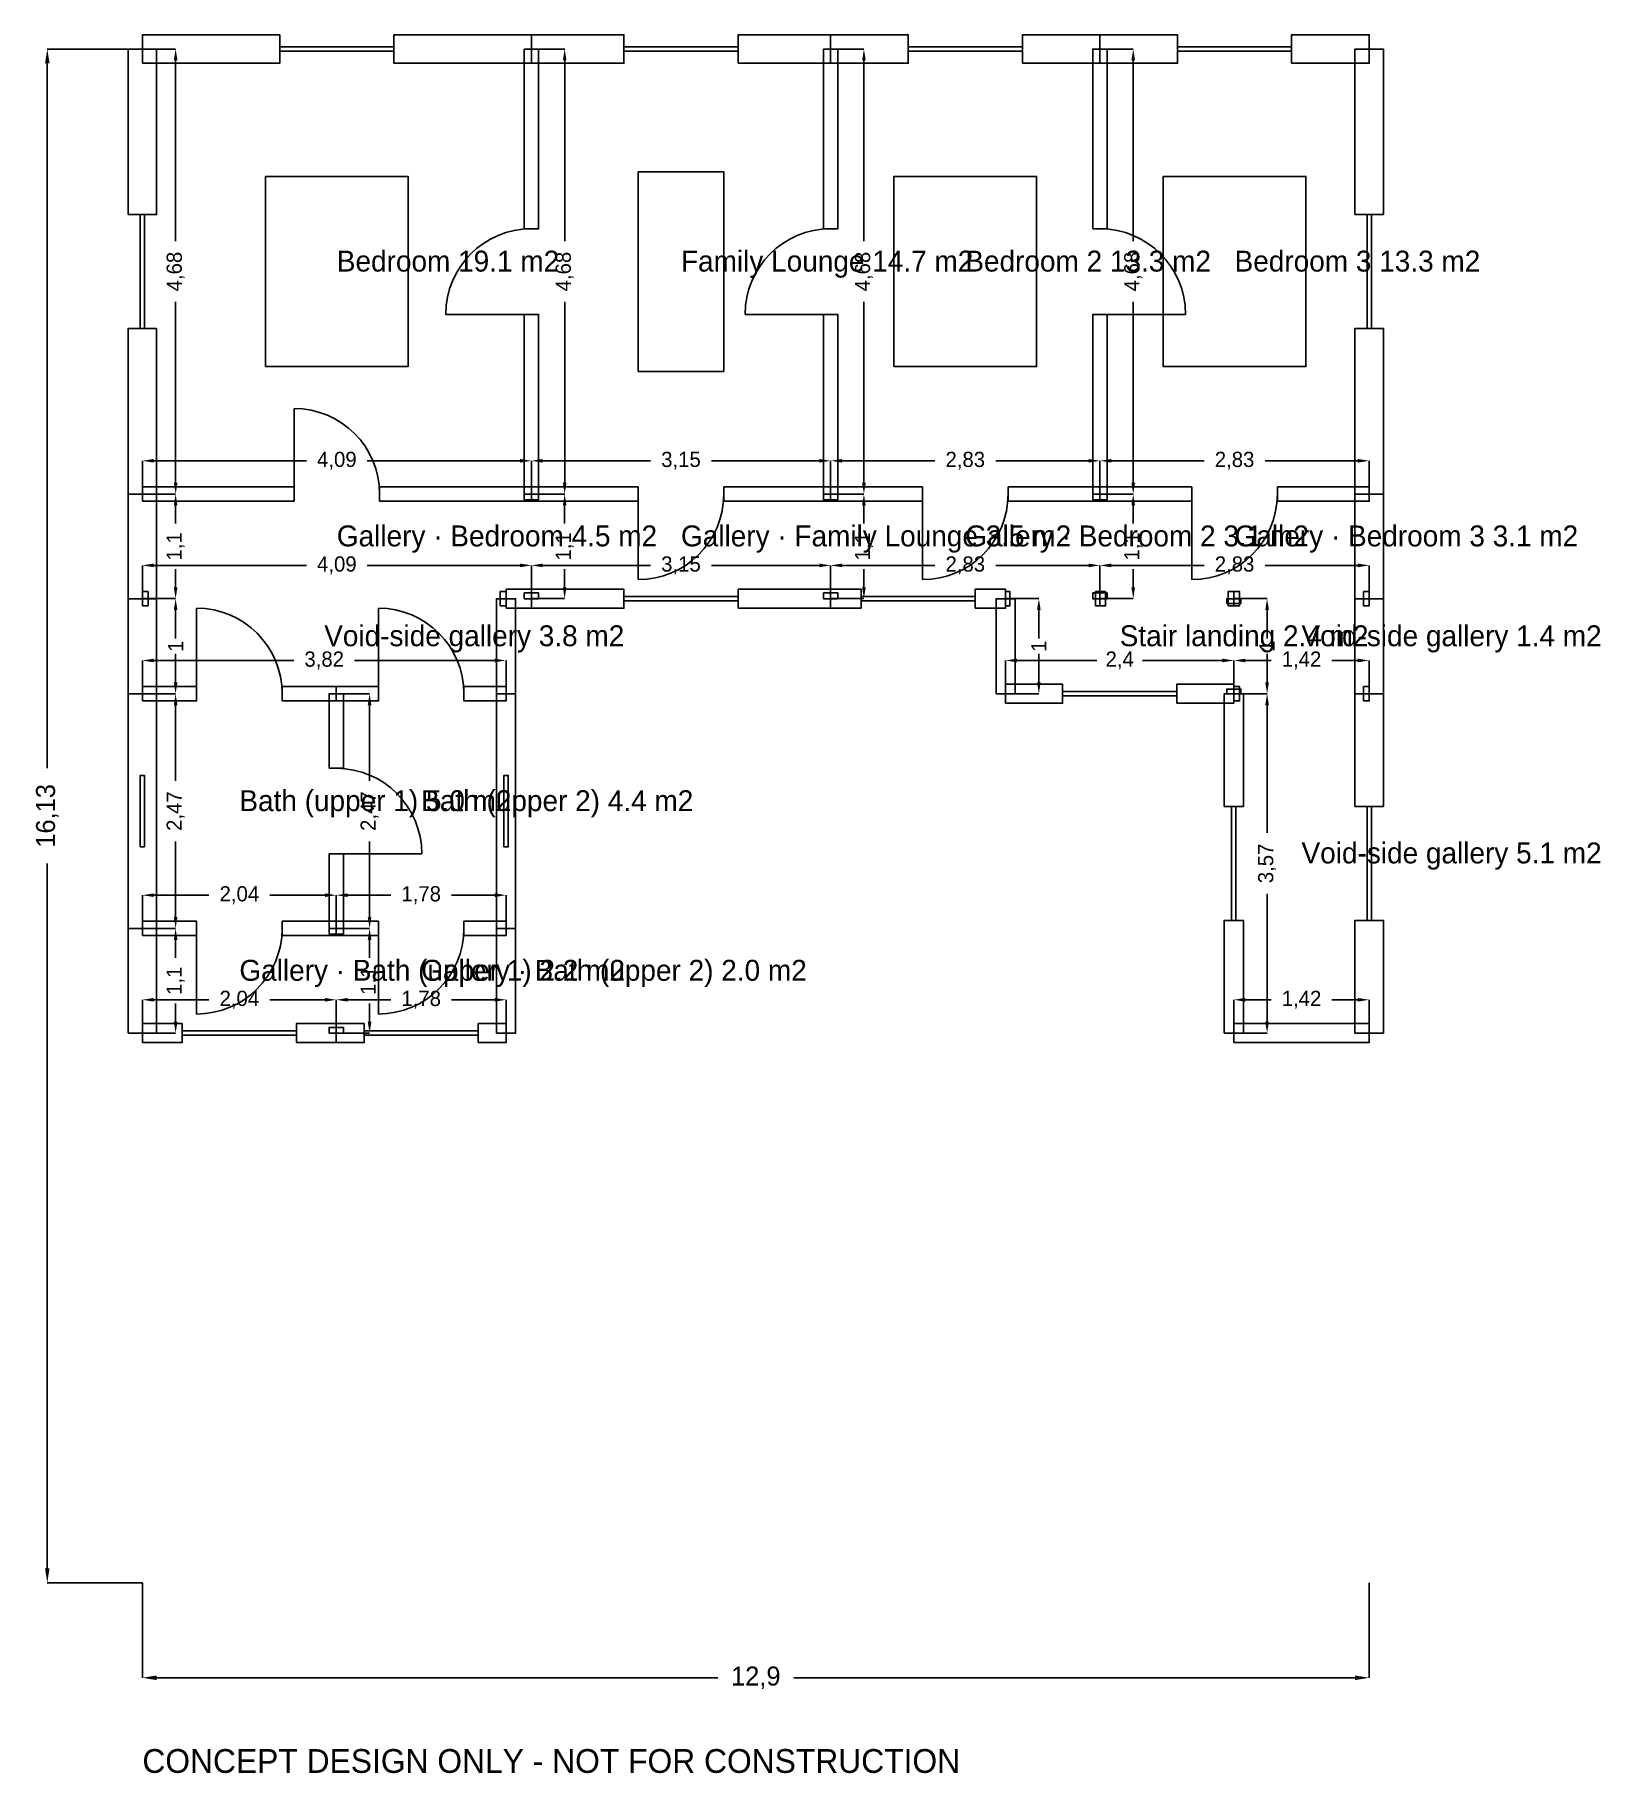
# Model space of a CAD drawing. Header units: metres. Extents: x 1.4 to 17.9, y 3.9 to 22.2.
import ezdxf

# ---------------------------------------------------------------- set-up
doc = ezdxf.new("R2010")
doc.units = ezdxf.units.M
for name, color, linetype in [('dimensions', 8, 'Continuous'), ('doors', 2, 'Continuous'), ('furniture', 3, 'Continuous'), ('labels', 7, 'Continuous'), ('walls', 7, 'Continuous'), ('windows', 4, 'Continuous')]:
    doc.layers.add(name, color=color, linetype=linetype)
doc.dimstyles.get("Standard").update_dxf_attribs({"dimtxt": 2.5, "dimasz": 2.5, "dimexe": 1.25, "dimexo": 0.625, "dimtad": 1, "dimcen": 2.5, "dimazin": 3, "dimtfac": 1, "dimtmove": 0, "dimatfit": 3})

# ---------------------------------------------------------------- blocks, each defined once
blk = doc.blocks.new('_CLOSEDFILLED')
at = {"color": 0, "linetype": 'BYBLOCK'}
blk.add_solid([(-1, 0.16), (0, 0), (-1, -0.16)], dxfattribs=at)
blk = doc.blocks.new('*D1')
for p, q in [((2.548644, 17.384161), (2.548644, 17.734161)), ((2.668644, 17.734161), (4.274196, 17.734161)), ((4.914196, 17.734161), (6.519748, 17.734161)), ((6.639748, 17.384161), (6.639748, 17.734161))]:
    blk.add_line(p, q)
at = {"layer": 'Defpoints'}
for p in [(2.548644, 17.734161), (2.548644, 17.384161), (6.639748, 17.384161)]:
    blk.add_point(p, dxfattribs=at)
at = {"layer": 'dimensions', "xscale": 0.12, "yscale": 0.12, "rotation": 180}
blk.add_blockref('_CLOSEDFILLED', (2.548644, 17.734161), dxfattribs=at)
at = {"layer": 'dimensions', "xscale": 0.12, "yscale": 0.12}
blk.add_blockref('_CLOSEDFILLED', (6.639748, 17.734161), dxfattribs=at)
at = {"layer": 'dimensions', "insert": (4.594196, 17.734161), "char_height": 0.16, "attachment_point": 5}
blk.add_mtext('4,09', dxfattribs=at)
blk = doc.blocks.new('*D2')
for p, q in [((2.549, 22.064), (2.899, 22.064)), ((2.899, 20.044), (2.899, 21.944)), ((2.899, 17.504), (2.899, 19.404)), ((2.549, 17.384), (2.899, 17.384))]:
    blk.add_line(p, q)
at = {"layer": 'Defpoints'}
for p in [(2.549, 22.064), (2.549, 17.384), (2.899, 17.384)]:
    blk.add_point(p, dxfattribs=at)
at = {"layer": 'dimensions', "xscale": 0.12, "yscale": 0.12}
for p, rotation in [((2.899, 22.064), 90), ((2.899, 17.384), 270)]:
    blk.add_blockref('_CLOSEDFILLED', p, dxfattribs=dict(at, rotation=rotation))
at = {"layer": 'dimensions', "insert": (2.899, 19.724), "char_height": 0.16, "attachment_point": 5, "rotation": 90}
blk.add_mtext('4,68', dxfattribs=at)
blk = doc.blocks.new('*D3')
for p, q in [((2.548644, 16.284161), (2.548644, 16.634161)), ((2.668644, 16.634161), (4.274196, 16.634161)), ((4.914196, 16.634161), (6.519748, 16.634161)), ((6.639748, 16.284161), (6.639748, 16.634161))]:
    blk.add_line(p, q)
at = {"layer": 'Defpoints'}
for p in [(2.548644, 16.634161), (2.548644, 16.284161), (6.639748, 16.284161)]:
    blk.add_point(p, dxfattribs=at)
at = {"layer": 'dimensions', "xscale": 0.12, "yscale": 0.12, "rotation": 180}
blk.add_blockref('_CLOSEDFILLED', (2.548644, 16.634161), dxfattribs=at)
at = {"layer": 'dimensions', "xscale": 0.12, "yscale": 0.12}
blk.add_blockref('_CLOSEDFILLED', (6.639748, 16.634161), dxfattribs=at)
at = {"layer": 'dimensions', "insert": (4.594196, 16.634161), "char_height": 0.16, "attachment_point": 5}
blk.add_mtext('4,09', dxfattribs=at)
blk = doc.blocks.new('*D4')
for p, q in [((2.548644, 17.384161), (2.898644, 17.384161)), ((2.898644, 17.074161), (2.898644, 17.264161)), ((2.898644, 16.404161), (2.898644, 16.594161)), ((2.548644, 16.284161), (2.898644, 16.284161))]:
    blk.add_line(p, q)
at = {"layer": 'Defpoints'}
for p in [(2.548644, 17.384161), (2.548644, 16.284161), (2.898644, 16.284161)]:
    blk.add_point(p, dxfattribs=at)
at = {"layer": 'dimensions', "xscale": 0.12, "yscale": 0.12}
for p, rotation in [((2.898644, 17.384161), 90), ((2.898644, 16.284161), 270)]:
    blk.add_blockref('_CLOSEDFILLED', p, dxfattribs=dict(at, rotation=rotation))
at = {"layer": 'dimensions', "insert": (2.898644, 16.834161), "char_height": 0.16, "attachment_point": 5, "rotation": 90}
blk.add_mtext('1,1', dxfattribs=at)
blk = doc.blocks.new('*D5')
for p, q in [((6.64, 17.384), (6.64, 17.734)), ((6.76, 17.734), (7.893, 17.734)), ((8.533, 17.734), (9.667, 17.734)), ((9.787, 17.384), (9.787, 17.734))]:
    blk.add_line(p, q)
at = {"layer": 'Defpoints'}
for p in [(6.64, 17.734), (6.64, 17.384), (9.787, 17.384)]:
    blk.add_point(p, dxfattribs=at)
at = {"layer": 'dimensions', "xscale": 0.12, "yscale": 0.12, "rotation": 180}
blk.add_blockref('_CLOSEDFILLED', (6.64, 17.734), dxfattribs=at)
at = {"layer": 'dimensions', "xscale": 0.12, "yscale": 0.12}
blk.add_blockref('_CLOSEDFILLED', (9.787, 17.734), dxfattribs=at)
at = {"layer": 'dimensions', "insert": (8.213, 17.734), "char_height": 0.16, "attachment_point": 5}
blk.add_mtext('3,15', dxfattribs=at)
blk = doc.blocks.new('*D6')
for p, q in [((6.64, 22.064), (6.99, 22.064)), ((6.99, 20.044), (6.99, 21.944)), ((6.99, 17.504), (6.99, 19.404)), ((6.64, 17.384), (6.99, 17.384))]:
    blk.add_line(p, q)
at = {"layer": 'Defpoints'}
for p in [(6.64, 22.064), (6.64, 17.384), (6.99, 17.384)]:
    blk.add_point(p, dxfattribs=at)
at = {"layer": 'dimensions', "xscale": 0.12, "yscale": 0.12}
for p, rotation in [((6.99, 22.064), 90), ((6.99, 17.384), 270)]:
    blk.add_blockref('_CLOSEDFILLED', p, dxfattribs=dict(at, rotation=rotation))
at = {"layer": 'dimensions', "insert": (6.99, 19.724), "char_height": 0.16, "attachment_point": 5, "rotation": 90}
blk.add_mtext('4,68', dxfattribs=at)
blk = doc.blocks.new('*D7')
for p, q in [((6.64, 16.284), (6.64, 16.634)), ((6.76, 16.634), (7.893, 16.634)), ((8.533, 16.634), (9.667, 16.634)), ((9.787, 16.284), (9.787, 16.634))]:
    blk.add_line(p, q)
at = {"layer": 'Defpoints'}
for p in [(6.64, 16.634), (6.64, 16.284), (9.787, 16.284)]:
    blk.add_point(p, dxfattribs=at)
at = {"layer": 'dimensions', "xscale": 0.12, "yscale": 0.12, "rotation": 180}
blk.add_blockref('_CLOSEDFILLED', (6.64, 16.634), dxfattribs=at)
at = {"layer": 'dimensions', "xscale": 0.12, "yscale": 0.12}
blk.add_blockref('_CLOSEDFILLED', (9.787, 16.634), dxfattribs=at)
at = {"layer": 'dimensions', "insert": (8.213, 16.634), "char_height": 0.16, "attachment_point": 5}
blk.add_mtext('3,15', dxfattribs=at)
blk = doc.blocks.new('*D8')
for p, q in [((6.639748, 17.384161), (6.989748, 17.384161)), ((6.989748, 17.074161), (6.989748, 17.264161)), ((6.989748, 16.404161), (6.989748, 16.594161)), ((6.639748, 16.284161), (6.989748, 16.284161))]:
    blk.add_line(p, q)
at = {"layer": 'Defpoints'}
for p in [(6.639748, 17.384161), (6.639748, 16.284161), (6.989748, 16.284161)]:
    blk.add_point(p, dxfattribs=at)
at = {"layer": 'dimensions', "xscale": 0.12, "yscale": 0.12}
for p, rotation in [((6.989748, 17.384161), 90), ((6.989748, 16.284161), 270)]:
    blk.add_blockref('_CLOSEDFILLED', p, dxfattribs=dict(at, rotation=rotation))
at = {"layer": 'dimensions', "insert": (6.989748, 16.834161), "char_height": 0.16, "attachment_point": 5, "rotation": 90}
blk.add_mtext('1,1', dxfattribs=at)
blk = doc.blocks.new('*D9')
for p, q in [((9.787, 17.384), (9.787, 17.734)), ((9.907, 17.734), (10.883, 17.734)), ((11.523, 17.734), (12.499, 17.734)), ((12.619, 17.384), (12.619, 17.734))]:
    blk.add_line(p, q)
at = {"layer": 'Defpoints'}
for p in [(9.787, 17.734), (9.787, 17.384), (12.619, 17.384)]:
    blk.add_point(p, dxfattribs=at)
at = {"layer": 'dimensions', "xscale": 0.12, "yscale": 0.12, "rotation": 180}
blk.add_blockref('_CLOSEDFILLED', (9.787, 17.734), dxfattribs=at)
at = {"layer": 'dimensions', "xscale": 0.12, "yscale": 0.12}
blk.add_blockref('_CLOSEDFILLED', (12.619, 17.734), dxfattribs=at)
at = {"layer": 'dimensions', "insert": (11.203, 17.734), "char_height": 0.16, "attachment_point": 5}
blk.add_mtext('2,83', dxfattribs=at)
blk = doc.blocks.new('*D10')
for p, q in [((9.787, 22.064), (10.137, 22.064)), ((10.137, 20.044), (10.137, 21.944)), ((10.137, 17.504), (10.137, 19.404)), ((9.787, 17.384), (10.137, 17.384))]:
    blk.add_line(p, q)
at = {"layer": 'Defpoints'}
for p in [(9.787, 22.064), (9.787, 17.384), (10.137, 17.384)]:
    blk.add_point(p, dxfattribs=at)
at = {"layer": 'dimensions', "xscale": 0.12, "yscale": 0.12}
for p, rotation in [((10.137, 22.064), 90), ((10.137, 17.384), 270)]:
    blk.add_blockref('_CLOSEDFILLED', p, dxfattribs=dict(at, rotation=rotation))
at = {"layer": 'dimensions', "insert": (10.137, 19.724), "char_height": 0.16, "attachment_point": 5, "rotation": 90}
blk.add_mtext('4,68', dxfattribs=at)
blk = doc.blocks.new('*D11')
for p, q in [((9.787, 16.284), (9.787, 16.634)), ((9.907, 16.634), (10.883, 16.634)), ((11.523, 16.634), (12.499, 16.634)), ((12.619, 16.284), (12.619, 16.634))]:
    blk.add_line(p, q)
at = {"layer": 'Defpoints'}
for p in [(9.787, 16.634), (9.787, 16.284), (12.619, 16.284)]:
    blk.add_point(p, dxfattribs=at)
at = {"layer": 'dimensions', "xscale": 0.12, "yscale": 0.12, "rotation": 180}
blk.add_blockref('_CLOSEDFILLED', (9.787, 16.634), dxfattribs=at)
at = {"layer": 'dimensions', "xscale": 0.12, "yscale": 0.12}
blk.add_blockref('_CLOSEDFILLED', (12.619, 16.634), dxfattribs=at)
at = {"layer": 'dimensions', "insert": (11.203, 16.634), "char_height": 0.16, "attachment_point": 5}
blk.add_mtext('2,83', dxfattribs=at)
blk = doc.blocks.new('*D12')
for p, q in [((9.786751, 17.384161), (10.136751, 17.384161)), ((10.136751, 17.074161), (10.136751, 17.264161)), ((10.136751, 16.404161), (10.136751, 16.594161)), ((9.786751, 16.284161), (10.136751, 16.284161))]:
    blk.add_line(p, q)
at = {"layer": 'Defpoints'}
for p in [(9.786751, 17.384161), (9.786751, 16.284161), (10.136751, 16.284161)]:
    blk.add_point(p, dxfattribs=at)
at = {"layer": 'dimensions', "xscale": 0.12, "yscale": 0.12}
for p, rotation in [((10.136751, 17.384161), 90), ((10.136751, 16.284161), 270)]:
    blk.add_blockref('_CLOSEDFILLED', p, dxfattribs=dict(at, rotation=rotation))
at = {"layer": 'dimensions', "insert": (10.136751, 16.834161), "char_height": 0.16, "attachment_point": 5, "rotation": 90}
blk.add_mtext('1,1', dxfattribs=at)
blk = doc.blocks.new('*D13')
for p, q in [((12.619, 17.384), (12.619, 17.734)), ((12.739, 17.734), (13.715, 17.734)), ((14.355, 17.734), (15.331, 17.734)), ((15.451, 17.384), (15.451, 17.734))]:
    blk.add_line(p, q)
at = {"layer": 'Defpoints'}
for p in [(12.619, 17.734), (12.619, 17.384), (15.451, 17.384)]:
    blk.add_point(p, dxfattribs=at)
at = {"layer": 'dimensions', "xscale": 0.12, "yscale": 0.12, "rotation": 180}
blk.add_blockref('_CLOSEDFILLED', (12.619, 17.734), dxfattribs=at)
at = {"layer": 'dimensions', "xscale": 0.12, "yscale": 0.12}
blk.add_blockref('_CLOSEDFILLED', (15.451, 17.734), dxfattribs=at)
at = {"layer": 'dimensions', "insert": (14.035, 17.734), "char_height": 0.16, "attachment_point": 5}
blk.add_mtext('2,83', dxfattribs=at)
blk = doc.blocks.new('*D14')
for p, q in [((12.619, 22.064), (12.969, 22.064)), ((12.969, 20.044), (12.969, 21.944)), ((12.969, 17.504), (12.969, 19.404)), ((12.619, 17.384), (12.969, 17.384))]:
    blk.add_line(p, q)
at = {"layer": 'Defpoints'}
for p in [(12.619, 22.064), (12.619, 17.384), (12.969, 17.384)]:
    blk.add_point(p, dxfattribs=at)
at = {"layer": 'dimensions', "xscale": 0.12, "yscale": 0.12}
for p, rotation in [((12.969, 22.064), 90), ((12.969, 17.384), 270)]:
    blk.add_blockref('_CLOSEDFILLED', p, dxfattribs=dict(at, rotation=rotation))
at = {"layer": 'dimensions', "insert": (12.969, 19.724), "char_height": 0.16, "attachment_point": 5, "rotation": 90}
blk.add_mtext('4,68', dxfattribs=at)
blk = doc.blocks.new('*D15')
for p, q in [((12.619, 16.284), (12.619, 16.634)), ((12.739, 16.634), (13.715, 16.634)), ((14.355, 16.634), (15.331, 16.634)), ((15.451, 16.284), (15.451, 16.634))]:
    blk.add_line(p, q)
at = {"layer": 'Defpoints'}
for p in [(12.619, 16.634), (12.619, 16.284), (15.451, 16.284)]:
    blk.add_point(p, dxfattribs=at)
at = {"layer": 'dimensions', "xscale": 0.12, "yscale": 0.12, "rotation": 180}
blk.add_blockref('_CLOSEDFILLED', (12.619, 16.634), dxfattribs=at)
at = {"layer": 'dimensions', "xscale": 0.12, "yscale": 0.12}
blk.add_blockref('_CLOSEDFILLED', (15.451, 16.634), dxfattribs=at)
at = {"layer": 'dimensions', "insert": (14.035, 16.634), "char_height": 0.16, "attachment_point": 5}
blk.add_mtext('2,83', dxfattribs=at)
blk = doc.blocks.new('*D16')
for p, q in [((12.619054, 17.384161), (12.969054, 17.384161)), ((12.969054, 17.074161), (12.969054, 17.264161)), ((12.969054, 16.404161), (12.969054, 16.594161)), ((12.619054, 16.284161), (12.969054, 16.284161))]:
    blk.add_line(p, q)
at = {"layer": 'Defpoints'}
for p in [(12.619054, 17.384161), (12.619054, 16.284161), (12.969054, 16.284161)]:
    blk.add_point(p, dxfattribs=at)
at = {"layer": 'dimensions', "xscale": 0.12, "yscale": 0.12}
for p, rotation in [((12.969054, 17.384161), 90), ((12.969054, 16.284161), 270)]:
    blk.add_blockref('_CLOSEDFILLED', p, dxfattribs=dict(at, rotation=rotation))
at = {"layer": 'dimensions', "insert": (12.969054, 16.834161), "char_height": 0.16, "attachment_point": 5, "rotation": 90}
blk.add_mtext('1,1', dxfattribs=at)
blk = doc.blocks.new('*D17')
for p, q in [((2.549, 12.816), (2.549, 13.166)), ((2.669, 13.166), (3.249, 13.166)), ((3.889, 13.166), (4.468, 13.166)), ((4.588, 12.816), (4.588, 13.166))]:
    blk.add_line(p, q)
at = {"layer": 'Defpoints'}
for p in [(2.549, 13.166), (2.549, 12.816), (4.588, 12.816)]:
    blk.add_point(p, dxfattribs=at)
at = {"layer": 'dimensions', "xscale": 0.12, "yscale": 0.12, "rotation": 180}
blk.add_blockref('_CLOSEDFILLED', (2.549, 13.166), dxfattribs=at)
at = {"layer": 'dimensions', "xscale": 0.12, "yscale": 0.12}
blk.add_blockref('_CLOSEDFILLED', (4.588, 13.166), dxfattribs=at)
at = {"layer": 'dimensions', "insert": (3.569, 13.166), "char_height": 0.16, "attachment_point": 5}
blk.add_mtext('2,04', dxfattribs=at)
blk = doc.blocks.new('*D18')
for p, q in [((2.548644, 15.284161), (2.898644, 15.284161)), ((2.898644, 14.37), (2.898644, 15.164161)), ((2.898644, 12.935839), (2.898644, 13.73)), ((2.548644, 12.815839), (2.898644, 12.815839))]:
    blk.add_line(p, q)
at = {"layer": 'Defpoints'}
for p in [(2.548644, 15.284161), (2.548644, 12.815839), (2.898644, 12.815839)]:
    blk.add_point(p, dxfattribs=at)
at = {"layer": 'dimensions', "xscale": 0.12, "yscale": 0.12}
for p, rotation in [((2.898644, 15.284161), 90), ((2.898644, 12.815839), 270)]:
    blk.add_blockref('_CLOSEDFILLED', p, dxfattribs=dict(at, rotation=rotation))
at = {"layer": 'dimensions', "insert": (2.898644, 14.05), "char_height": 0.16, "attachment_point": 5, "rotation": 90}
blk.add_mtext('2,47', dxfattribs=at)
blk = doc.blocks.new('*D19')
for p, q in [((2.549, 11.716), (2.549, 12.066)), ((2.669, 12.066), (3.249, 12.066)), ((3.889, 12.066), (4.468, 12.066)), ((4.588, 11.716), (4.588, 12.066))]:
    blk.add_line(p, q)
at = {"layer": 'Defpoints'}
for p in [(2.549, 12.066), (2.549, 11.716), (4.588, 11.716)]:
    blk.add_point(p, dxfattribs=at)
at = {"layer": 'dimensions', "xscale": 0.12, "yscale": 0.12, "rotation": 180}
blk.add_blockref('_CLOSEDFILLED', (2.549, 12.066), dxfattribs=at)
at = {"layer": 'dimensions', "xscale": 0.12, "yscale": 0.12}
blk.add_blockref('_CLOSEDFILLED', (4.588, 12.066), dxfattribs=at)
at = {"layer": 'dimensions', "insert": (3.569, 12.066), "char_height": 0.16, "attachment_point": 5}
blk.add_mtext('2,04', dxfattribs=at)
blk = doc.blocks.new('*D20')
for p, q in [((2.548644, 12.815839), (2.898644, 12.815839)), ((2.898644, 12.505839), (2.898644, 12.695839)), ((2.898644, 11.835839), (2.898644, 12.025839)), ((2.548644, 11.715839), (2.898644, 11.715839))]:
    blk.add_line(p, q)
at = {"layer": 'Defpoints'}
for p in [(2.548644, 12.815839), (2.548644, 11.715839), (2.898644, 11.715839)]:
    blk.add_point(p, dxfattribs=at)
at = {"layer": 'dimensions', "xscale": 0.12, "yscale": 0.12}
for p, rotation in [((2.898644, 12.815839), 90), ((2.898644, 11.715839), 270)]:
    blk.add_blockref('_CLOSEDFILLED', p, dxfattribs=dict(at, rotation=rotation))
at = {"layer": 'dimensions', "insert": (2.898644, 12.265839), "char_height": 0.16, "attachment_point": 5, "rotation": 90}
blk.add_mtext('1,1', dxfattribs=at)
blk = doc.blocks.new('*D21')
for p, q in [((4.588415, 12.815839), (4.588415, 13.165839)), ((4.708415, 13.165839), (5.160815, 13.165839)), ((5.800815, 13.165839), (6.253215, 13.165839)), ((6.373215, 12.815839), (6.373215, 13.165839))]:
    blk.add_line(p, q)
at = {"layer": 'Defpoints'}
for p in [(4.588415, 13.165839), (4.588415, 12.815839), (6.373215, 12.815839)]:
    blk.add_point(p, dxfattribs=at)
at = {"layer": 'dimensions', "xscale": 0.12, "yscale": 0.12, "rotation": 180}
blk.add_blockref('_CLOSEDFILLED', (4.588415, 13.165839), dxfattribs=at)
at = {"layer": 'dimensions', "xscale": 0.12, "yscale": 0.12}
blk.add_blockref('_CLOSEDFILLED', (6.373215, 13.165839), dxfattribs=at)
at = {"layer": 'dimensions', "insert": (5.480815, 13.165839), "char_height": 0.16, "attachment_point": 5}
blk.add_mtext('1,78', dxfattribs=at)
blk = doc.blocks.new('*D22')
for p, q in [((4.588415, 15.284161), (4.938415, 15.284161)), ((4.938415, 14.37), (4.938415, 15.164161)), ((4.938415, 12.935839), (4.938415, 13.73)), ((4.588415, 12.815839), (4.938415, 12.815839))]:
    blk.add_line(p, q)
at = {"layer": 'Defpoints'}
for p in [(4.588415, 15.284161), (4.588415, 12.815839), (4.938415, 12.815839)]:
    blk.add_point(p, dxfattribs=at)
at = {"layer": 'dimensions', "xscale": 0.12, "yscale": 0.12}
for p, rotation in [((4.938415, 15.284161), 90), ((4.938415, 12.815839), 270)]:
    blk.add_blockref('_CLOSEDFILLED', p, dxfattribs=dict(at, rotation=rotation))
at = {"layer": 'dimensions', "insert": (4.938415, 14.05), "char_height": 0.16, "attachment_point": 5, "rotation": 90}
blk.add_mtext('2,47', dxfattribs=at)
blk = doc.blocks.new('*D23')
for p, q in [((4.588415, 11.715839), (4.588415, 12.065839)), ((4.708415, 12.065839), (5.160815, 12.065839)), ((5.800815, 12.065839), (6.253215, 12.065839)), ((6.373215, 11.715839), (6.373215, 12.065839))]:
    blk.add_line(p, q)
at = {"layer": 'Defpoints'}
for p in [(4.588415, 12.065839), (4.588415, 11.715839), (6.373215, 11.715839)]:
    blk.add_point(p, dxfattribs=at)
at = {"layer": 'dimensions', "xscale": 0.12, "yscale": 0.12, "rotation": 180}
blk.add_blockref('_CLOSEDFILLED', (4.588415, 12.065839), dxfattribs=at)
at = {"layer": 'dimensions', "xscale": 0.12, "yscale": 0.12}
blk.add_blockref('_CLOSEDFILLED', (6.373215, 12.065839), dxfattribs=at)
at = {"layer": 'dimensions', "insert": (5.480815, 12.065839), "char_height": 0.16, "attachment_point": 5}
blk.add_mtext('1,78', dxfattribs=at)
blk = doc.blocks.new('*D24')
for p, q in [((4.588415, 12.815839), (4.938415, 12.815839)), ((4.938415, 12.505839), (4.938415, 12.695839)), ((4.938415, 11.835839), (4.938415, 12.025839)), ((4.588415, 11.715839), (4.938415, 11.715839))]:
    blk.add_line(p, q)
at = {"layer": 'Defpoints'}
for p in [(4.588415, 12.815839), (4.588415, 11.715839), (4.938415, 11.715839)]:
    blk.add_point(p, dxfattribs=at)
at = {"layer": 'dimensions', "xscale": 0.12, "yscale": 0.12}
for p, rotation in [((4.938415, 12.815839), 90), ((4.938415, 11.715839), 270)]:
    blk.add_blockref('_CLOSEDFILLED', p, dxfattribs=dict(at, rotation=rotation))
at = {"layer": 'dimensions', "insert": (4.938415, 12.265839), "char_height": 0.16, "attachment_point": 5, "rotation": 90}
blk.add_mtext('1,1', dxfattribs=at)
blk = doc.blocks.new('*D25')
for p, q in [((2.549, 15.284), (2.549, 15.634)), ((2.669, 15.634), (4.141, 15.634)), ((4.781, 15.634), (6.253, 15.634)), ((6.373, 15.284), (6.373, 15.634))]:
    blk.add_line(p, q)
at = {"layer": 'Defpoints'}
for p in [(2.549, 15.634), (2.549, 15.284), (6.373, 15.284)]:
    blk.add_point(p, dxfattribs=at)
at = {"layer": 'dimensions', "xscale": 0.12, "yscale": 0.12, "rotation": 180}
blk.add_blockref('_CLOSEDFILLED', (2.549, 15.634), dxfattribs=at)
at = {"layer": 'dimensions', "xscale": 0.12, "yscale": 0.12}
blk.add_blockref('_CLOSEDFILLED', (6.373, 15.634), dxfattribs=at)
at = {"layer": 'dimensions', "insert": (4.461, 15.634), "char_height": 0.16, "attachment_point": 5}
blk.add_mtext('3,82', dxfattribs=at)
blk = doc.blocks.new('*D26')
for p, q in [((2.548644, 16.284161), (2.898644, 16.284161)), ((2.898644, 15.864161), (2.898644, 16.164161)), ((2.898644, 15.404161), (2.898644, 15.704161)), ((2.548644, 15.284161), (2.898644, 15.284161))]:
    blk.add_line(p, q)
at = {"layer": 'Defpoints'}
for p in [(2.548644, 16.284161), (2.548644, 15.284161), (2.898644, 15.284161)]:
    blk.add_point(p, dxfattribs=at)
at = {"layer": 'dimensions', "xscale": 0.12, "yscale": 0.12}
for p, rotation in [((2.898644, 16.284161), 90), ((2.898644, 15.284161), 270)]:
    blk.add_blockref('_CLOSEDFILLED', p, dxfattribs=dict(at, rotation=rotation))
at = {"layer": 'dimensions', "insert": (2.898644, 15.784161), "char_height": 0.16, "attachment_point": 5, "rotation": 90}
blk.add_mtext('1', dxfattribs=at)
blk = doc.blocks.new('*D27')
for p, q in [((14.027, 15.284), (14.027, 15.634)), ((14.147, 15.634), (14.419, 15.634)), ((15.059, 15.634), (15.331, 15.634)), ((15.451, 15.284), (15.451, 15.634))]:
    blk.add_line(p, q)
at = {"layer": 'Defpoints'}
for p in [(14.027, 15.634), (14.027, 15.284), (15.451, 15.284)]:
    blk.add_point(p, dxfattribs=at)
at = {"layer": 'dimensions', "xscale": 0.12, "yscale": 0.12, "rotation": 180}
blk.add_blockref('_CLOSEDFILLED', (14.027, 15.634), dxfattribs=at)
at = {"layer": 'dimensions', "xscale": 0.12, "yscale": 0.12}
blk.add_blockref('_CLOSEDFILLED', (15.451, 15.634), dxfattribs=at)
at = {"layer": 'dimensions', "insert": (14.739, 15.634), "char_height": 0.16, "attachment_point": 5}
blk.add_mtext('1,42', dxfattribs=at)
blk = doc.blocks.new('*D28')
for p, q in [((14.026785, 16.284161), (14.376785, 16.284161)), ((14.376785, 15.864161), (14.376785, 16.164161)), ((14.376785, 15.404161), (14.376785, 15.704161)), ((14.026785, 15.284161), (14.376785, 15.284161))]:
    blk.add_line(p, q)
at = {"layer": 'Defpoints'}
for p in [(14.026785, 16.284161), (14.026785, 15.284161), (14.376785, 15.284161)]:
    blk.add_point(p, dxfattribs=at)
at = {"layer": 'dimensions', "xscale": 0.12, "yscale": 0.12}
for p, rotation in [((14.376785, 16.284161), 90), ((14.376785, 15.284161), 270)]:
    blk.add_blockref('_CLOSEDFILLED', p, dxfattribs=dict(at, rotation=rotation))
at = {"layer": 'dimensions', "insert": (14.376785, 15.784161), "char_height": 0.16, "attachment_point": 5, "rotation": 90}
blk.add_mtext('1', dxfattribs=at)
blk = doc.blocks.new('*D29')
for p, q in [((14.027, 11.716), (14.027, 12.066)), ((14.147, 12.066), (14.419, 12.066)), ((15.059, 12.066), (15.331, 12.066)), ((15.451, 11.716), (15.451, 12.066))]:
    blk.add_line(p, q)
at = {"layer": 'Defpoints'}
for p in [(14.027, 12.066), (14.027, 11.716), (15.451, 11.716)]:
    blk.add_point(p, dxfattribs=at)
at = {"layer": 'dimensions', "xscale": 0.12, "yscale": 0.12, "rotation": 180}
blk.add_blockref('_CLOSEDFILLED', (14.027, 12.066), dxfattribs=at)
at = {"layer": 'dimensions', "xscale": 0.12, "yscale": 0.12}
blk.add_blockref('_CLOSEDFILLED', (15.451, 12.066), dxfattribs=at)
at = {"layer": 'dimensions', "insert": (14.739, 12.066), "char_height": 0.16, "attachment_point": 5}
blk.add_mtext('1,42', dxfattribs=at)
blk = doc.blocks.new('*D30')
for p, q in [((14.026785, 15.284161), (14.376785, 15.284161)), ((14.376785, 13.82), (14.376785, 15.164161)), ((14.376785, 11.835839), (14.376785, 13.18)), ((14.026785, 11.715839), (14.376785, 11.715839))]:
    blk.add_line(p, q)
at = {"layer": 'Defpoints'}
for p in [(14.026785, 15.284161), (14.026785, 11.715839), (14.376785, 11.715839)]:
    blk.add_point(p, dxfattribs=at)
at = {"layer": 'dimensions', "xscale": 0.12, "yscale": 0.12}
for p, rotation in [((14.376785, 15.284161), 90), ((14.376785, 11.715839), 270)]:
    blk.add_blockref('_CLOSEDFILLED', p, dxfattribs=dict(at, rotation=rotation))
at = {"layer": 'dimensions', "insert": (14.376785, 13.5), "char_height": 0.16, "attachment_point": 5, "rotation": 90}
blk.add_mtext('3,57', dxfattribs=at)
blk = doc.blocks.new('*D31')
for p, q in [((11.626785, 15.284161), (11.626785, 15.634161)), ((11.746785, 15.634161), (12.586785, 15.634161)), ((13.066785, 15.634161), (13.906785, 15.634161)), ((14.026785, 15.284161), (14.026785, 15.634161))]:
    blk.add_line(p, q)
at = {"layer": 'Defpoints'}
for p in [(11.626785, 15.634161), (11.626785, 15.284161), (14.026785, 15.284161)]:
    blk.add_point(p, dxfattribs=at)
at = {"layer": 'dimensions', "xscale": 0.12, "yscale": 0.12, "rotation": 180}
blk.add_blockref('_CLOSEDFILLED', (11.626785, 15.634161), dxfattribs=at)
at = {"layer": 'dimensions', "xscale": 0.12, "yscale": 0.12}
blk.add_blockref('_CLOSEDFILLED', (14.026785, 15.634161), dxfattribs=at)
at = {"layer": 'dimensions', "insert": (12.826785, 15.634161), "char_height": 0.16, "attachment_point": 5}
blk.add_mtext('2,4', dxfattribs=at)
blk = doc.blocks.new('*D32')
for p, q in [((11.626785, 16.284161), (11.976785, 16.284161)), ((11.976785, 15.864161), (11.976785, 16.164161)), ((11.976785, 15.404161), (11.976785, 15.704161)), ((11.626785, 15.284161), (11.976785, 15.284161))]:
    blk.add_line(p, q)
at = {"layer": 'Defpoints'}
for p in [(11.626785, 16.284161), (11.626785, 15.284161), (11.976785, 15.284161)]:
    blk.add_point(p, dxfattribs=at)
at = {"layer": 'dimensions', "xscale": 0.12, "yscale": 0.12}
for p, rotation in [((11.976785, 16.284161), 90), ((11.976785, 15.284161), 270)]:
    blk.add_blockref('_CLOSEDFILLED', p, dxfattribs=dict(at, rotation=rotation))
at = {"layer": 'dimensions', "insert": (11.976785, 15.784161), "char_height": 0.16, "attachment_point": 5, "rotation": 90}
blk.add_mtext('1', dxfattribs=at)
blk = doc.blocks.new('*D33')
for p, q in [((2.549, 5.936), (2.549, 4.936)), ((15.451, 5.936), (15.451, 4.936)), ((2.699, 4.936), (8.6, 4.936)), ((9.4, 4.936), (15.301, 4.936))]:
    blk.add_line(p, q)
at = {"layer": 'Defpoints'}
for p in [(2.549, 5.936), (15.451, 5.936), (2.549, 4.936)]:
    blk.add_point(p, dxfattribs=at)
at = {"layer": 'dimensions', "xscale": 0.15, "yscale": 0.15, "rotation": 180}
blk.add_blockref('_CLOSEDFILLED', (2.549, 4.936), dxfattribs=at)
at = {"layer": 'dimensions', "xscale": 0.15, "yscale": 0.15}
blk.add_blockref('_CLOSEDFILLED', (15.451, 4.936), dxfattribs=at)
at = {"layer": 'dimensions', "insert": (9, 4.936), "char_height": 0.2, "attachment_point": 5}
blk.add_mtext('12,9', dxfattribs=at)
blk = doc.blocks.new('*D34')
for p, q in [((2.549, 22.064), (1.549, 22.064)), ((1.549, 14.5), (1.549, 21.914)), ((1.549, 6.086), (1.549, 13.5)), ((2.549, 5.936), (1.549, 5.936))]:
    blk.add_line(p, q)
at = {"layer": 'Defpoints'}
for p in [(2.549, 22.064), (1.549, 5.936), (2.549, 5.936)]:
    blk.add_point(p, dxfattribs=at)
at = {"layer": 'dimensions', "xscale": 0.15, "yscale": 0.15}
for p, rotation in [((1.549, 22.064), 90), ((1.549, 5.936), 270)]:
    blk.add_blockref('_CLOSEDFILLED', p, dxfattribs=dict(at, rotation=rotation))
at = {"layer": 'dimensions', "insert": (1.549, 14), "char_height": 0.2, "attachment_point": 5, "rotation": 90}
blk.add_mtext('16,13', dxfattribs=at)

msp = doc.modelspace()

# ---------------------------------------------------------------- linework, layer by layer
at = {"layer": 'doors'}
for p, q in [((6.64, 19.274), (5.74, 19.274)), ((9.787, 19.274), (8.887, 19.274)), ((12.619, 19.274), (13.519, 19.274)), ((4.144, 17.384), (4.144, 18.284)), ((7.763, 17.384), (7.763, 16.484)), ((10.753, 17.384), (10.753, 16.484)), ((13.585, 17.384), (13.585, 16.484)), ((3.119, 15.284), (3.119, 16.184)), ((5.031, 15.284), (5.031, 16.184)), ((4.588, 13.6), (5.488, 13.6)), ((3.119, 12.816), (3.119, 11.916)), ((5.031, 12.816), (5.031, 11.916))]:
    msp.add_line(p, q, dxfattribs=at)
for centre, start, end in [((6.64, 19.274), 90, 180), ((9.787, 19.274), 90, 180), ((12.619, 19.274), 0, 90), ((4.144, 17.384), 0, 90), ((7.763, 17.384), -90, 0), ((10.753, 17.384), -90, 0), ((13.585, 17.384), -90, 0), ((3.119, 15.284), 0, 90), ((5.031, 15.284), 0, 90), ((4.588, 13.6), 0, 90), ((3.119, 12.816), -90, 0), ((5.031, 12.816), -90, 0)]:
    msp.add_arc(centre, 0.9, start, end, dxfattribs=at)
at = {"layer": 'furniture'}
for points in [[(3.844, 18.724), (5.344, 18.724), (5.344, 20.724), (3.844, 20.724)], [(7.763, 18.674), (8.663, 18.674), (8.663, 20.774), (7.763, 20.774)], [(10.453, 18.724), (11.953, 18.724), (11.953, 20.724), (10.453, 20.724)], [(13.285, 18.724), (14.785, 18.724), (14.785, 20.724), (13.285, 20.724)]]:
    msp.add_lwpolyline(points, close=True, dxfattribs=at)
at = {"layer": 'walls'}
for points in [[(2.549, 21.914), (3.994, 21.914), (3.994, 22.214), (2.549, 22.214)], [(5.194, 21.914), (6.64, 21.914), (6.64, 22.214), (5.194, 22.214)], [(6.64, 21.914), (7.613, 21.914), (7.613, 22.214), (6.64, 22.214)], [(8.813, 21.914), (9.787, 21.914), (9.787, 22.214), (8.813, 22.214)], [(9.787, 21.914), (10.603, 21.914), (10.603, 22.214), (9.787, 22.214)], [(11.803, 21.914), (12.619, 21.914), (12.619, 22.214), (11.803, 22.214)], [(12.619, 21.914), (13.435, 21.914), (13.435, 22.214), (12.619, 22.214)], [(14.635, 21.914), (15.451, 21.914), (15.451, 22.214), (14.635, 22.214)], [(2.399, 20.324), (2.699, 20.324), (2.699, 22.064), (2.399, 22.064)], [(6.565, 20.174), (6.715, 20.174), (6.715, 22.064), (6.565, 22.064)], [(9.712, 20.174), (9.862, 20.174), (9.862, 22.064), (9.712, 22.064)], [(12.544, 20.174), (12.694, 20.174), (12.694, 22.064), (12.544, 22.064)], [(15.301, 20.324), (15.601, 20.324), (15.601, 22.064), (15.301, 22.064)], [(6.565, 17.384), (6.715, 17.384), (6.715, 19.274), (6.565, 19.274)], [(9.712, 17.384), (9.862, 17.384), (9.862, 19.274), (9.712, 19.274)], [(12.544, 17.384), (12.694, 17.384), (12.694, 19.274), (12.544, 19.274)], [(2.399, 17.384), (2.699, 17.384), (2.699, 19.124), (2.399, 19.124)], [(15.301, 17.384), (15.601, 17.384), (15.601, 19.124), (15.301, 19.124)], [(2.399, 16.284), (2.699, 16.284), (2.699, 17.384), (2.399, 17.384)], [(2.549, 17.309), (4.144, 17.309), (4.144, 17.459), (2.549, 17.459)], [(5.044, 17.309), (6.64, 17.309), (6.64, 17.459), (5.044, 17.459)], [(6.565, 17.324), (6.715, 17.324), (6.715, 17.384), (6.565, 17.384)], [(6.64, 17.309), (7.763, 17.309), (7.763, 17.459), (6.64, 17.459)], [(8.663, 17.309), (9.787, 17.309), (9.787, 17.459), (8.663, 17.459)], [(9.712, 17.324), (9.862, 17.324), (9.862, 17.384), (9.712, 17.384)], [(9.787, 17.309), (10.753, 17.309), (10.753, 17.459), (9.787, 17.459)], [(11.653, 17.309), (12.619, 17.309), (12.619, 17.459), (11.653, 17.459)], [(12.544, 17.324), (12.694, 17.324), (12.694, 17.384), (12.544, 17.384)], [(12.619, 17.309), (13.585, 17.309), (13.585, 17.459), (12.619, 17.459)], [(14.485, 17.309), (15.451, 17.309), (15.451, 17.459), (14.485, 17.459)], [(15.301, 16.284), (15.601, 16.284), (15.601, 17.384), (15.301, 17.384)], [(2.399, 15.284), (2.699, 15.284), (2.699, 16.284), (2.399, 16.284)], [(2.549, 16.209), (2.609, 16.209), (2.609, 16.359), (2.549, 16.359)], [(6.273, 15.284), (6.473, 15.284), (6.473, 16.284), (6.273, 16.284)], [(6.313, 16.209), (6.373, 16.209), (6.373, 16.359), (6.313, 16.359)], [(6.373, 16.184), (6.64, 16.184), (6.64, 16.384), (6.373, 16.384)], [(6.565, 16.284), (6.715, 16.284), (6.715, 16.344), (6.565, 16.344)], [(6.64, 16.184), (7.613, 16.184), (7.613, 16.384), (6.64, 16.384)], [(8.813, 16.184), (9.787, 16.184), (9.787, 16.384), (8.813, 16.384)], [(9.712, 16.284), (9.862, 16.284), (9.862, 16.344), (9.712, 16.344)], [(9.787, 16.184), (10.107, 16.184), (10.107, 16.384), (9.787, 16.384)], [(11.307, 16.184), (11.627, 16.184), (11.627, 16.384), (11.307, 16.384)], [(11.527, 15.284), (11.727, 15.284), (11.727, 16.284), (11.527, 16.284)], [(11.627, 16.209), (11.673, 16.209), (11.673, 16.359), (11.627, 16.359)], [(12.544, 16.284), (12.694, 16.284), (12.694, 16.344), (12.544, 16.344)], [(12.573, 16.209), (12.619, 16.209), (12.619, 16.359), (12.573, 16.359)], [(12.619, 16.209), (12.679, 16.209), (12.679, 16.359), (12.619, 16.359)], [(13.952, 16.234), (14.102, 16.234), (14.102, 16.284), (13.952, 16.284)], [(13.967, 16.209), (14.027, 16.209), (14.027, 16.359), (13.967, 16.359)], [(14.027, 16.209), (14.087, 16.209), (14.087, 16.359), (14.027, 16.359)], [(15.301, 15.284), (15.601, 15.284), (15.601, 16.284), (15.301, 16.284)], [(15.391, 16.209), (15.451, 16.209), (15.451, 16.359), (15.391, 16.359)], [(2.549, 15.209), (3.119, 15.209), (3.119, 15.359), (2.549, 15.359)], [(4.019, 15.209), (4.588, 15.209), (4.588, 15.359), (4.019, 15.359)], [(4.588, 15.209), (5.031, 15.209), (5.031, 15.359), (4.588, 15.359)], [(5.931, 15.209), (6.373, 15.209), (6.373, 15.359), (5.931, 15.359)], [(11.627, 15.184), (12.227, 15.184), (12.227, 15.384), (11.627, 15.384)], [(13.427, 15.184), (14.027, 15.184), (14.027, 15.384), (13.427, 15.384)], [(14.027, 15.209), (14.087, 15.209), (14.087, 15.359), (14.027, 15.359)], [(15.391, 15.209), (15.451, 15.209), (15.451, 15.359), (15.391, 15.359)], [(2.399, 12.816), (2.699, 12.816), (2.699, 15.284), (2.399, 15.284)], [(4.513, 14.5), (4.663, 14.5), (4.663, 15.284), (4.513, 15.284)], [(6.273, 12.816), (6.473, 12.816), (6.473, 15.284), (6.273, 15.284)], [(13.927, 14.1), (14.127, 14.1), (14.127, 15.284), (13.927, 15.284)], [(13.952, 15.284), (14.102, 15.284), (14.102, 15.334), (13.952, 15.334)], [(15.301, 14.1), (15.601, 14.1), (15.601, 15.284), (15.301, 15.284)], [(4.513, 12.816), (4.663, 12.816), (4.663, 13.6), (4.513, 13.6)], [(2.399, 11.716), (2.699, 11.716), (2.699, 12.816), (2.399, 12.816)], [(2.549, 12.741), (3.119, 12.741), (3.119, 12.891), (2.549, 12.891)], [(4.019, 12.741), (4.588, 12.741), (4.588, 12.891), (4.019, 12.891)], [(4.513, 12.756), (4.663, 12.756), (4.663, 12.816), (4.513, 12.816)], [(4.588, 12.741), (5.031, 12.741), (5.031, 12.891), (4.588, 12.891)], [(5.931, 12.741), (6.373, 12.741), (6.373, 12.891), (5.931, 12.891)], [(6.273, 11.716), (6.473, 11.716), (6.473, 12.816), (6.273, 12.816)], [(13.927, 11.716), (14.127, 11.716), (14.127, 12.9), (13.927, 12.9)], [(15.301, 11.716), (15.601, 11.716), (15.601, 12.9), (15.301, 12.9)], [(2.549, 11.616), (2.969, 11.616), (2.969, 11.816), (2.549, 11.816)], [(4.169, 11.616), (4.588, 11.616), (4.588, 11.816), (4.169, 11.816)], [(4.513, 11.716), (4.663, 11.716), (4.663, 11.776), (4.513, 11.776)], [(4.588, 11.616), (4.881, 11.616), (4.881, 11.816), (4.588, 11.816)], [(6.081, 11.616), (6.373, 11.616), (6.373, 11.816), (6.081, 11.816)], [(14.027, 11.616), (15.451, 11.616), (15.451, 11.816), (14.027, 11.816)]]:
    msp.add_lwpolyline(points, close=True, dxfattribs=at)
at = {"layer": 'windows'}
for points in [[(3.994, 22.042), (5.194, 22.042), (5.194, 22.087), (3.994, 22.087)], [(7.613, 22.042), (8.813, 22.042), (8.813, 22.087), (7.613, 22.087)], [(10.603, 22.042), (11.803, 22.042), (11.803, 22.087), (10.603, 22.087)], [(13.435, 22.042), (14.635, 22.042), (14.635, 22.087), (13.435, 22.087)], [(2.526, 19.124), (2.571, 19.124), (2.571, 20.324), (2.526, 20.324)], [(15.429, 19.124), (15.474, 19.124), (15.474, 20.324), (15.429, 20.324)], [(7.613, 16.262), (8.813, 16.262), (8.813, 16.307), (7.613, 16.307)], [(10.107, 16.262), (11.307, 16.262), (11.307, 16.307), (10.107, 16.307)], [(12.227, 15.262), (13.427, 15.262), (13.427, 15.307), (12.227, 15.307)], [(2.526, 13.675), (2.571, 13.675), (2.571, 14.425), (2.526, 14.425)], [(6.351, 13.675), (6.396, 13.675), (6.396, 14.425), (6.351, 14.425)], [(14.004, 12.9), (14.049, 12.9), (14.049, 14.1), (14.004, 14.1)], [(15.429, 12.9), (15.474, 12.9), (15.474, 14.1), (15.429, 14.1)], [(2.969, 11.693), (4.169, 11.693), (4.169, 11.738), (2.969, 11.738)], [(4.881, 11.693), (6.081, 11.693), (6.081, 11.738), (4.881, 11.738)]]:
    msp.add_lwpolyline(points, close=True, dxfattribs=at)

# ---------------------------------------------------------------- texts
msp.add_text('CONCEPT DESIGN ONLY - NOT FOR CONSTRUCTION', height=0.25).set_placement((2.549, 3.936))
at = {"layer": 'labels'}
for s, p in [('Bedroom 19.1 m2', (4.594, 19.724)), ('Family Lounge 14.7 m2', (8.213, 19.724)), ('Bedroom 2 13.3 m2', (11.203, 19.724)), ('Bedroom 3 13.3 m2', (14.035, 19.724)), ('Gallery · Bedroom 4.5 m2', (4.594, 16.834)), ('Gallery · Family Lounge 3.5 m2', (8.213, 16.834)), ('Gallery · Bedroom 2 3.1 m2', (11.203, 16.834)), ('Gallery · Bedroom 3 3.1 m2', (14.035, 16.834)), ('Void-side gallery 3.8 m2', (4.461, 15.784)), ('Stair landing 2.4 m2', (12.827, 15.784)), ('Void-side gallery 1.4 m2', (14.739, 15.784)), ('Bath (upper 1) 5.0 m2', (3.569, 14.05)), ('Bath (upper 2) 4.4 m2', (5.481, 14.05)), ('Void-side gallery 5.1 m2', (14.739, 13.5)), ('Gallery · Bath (upper 1) 2.2 m2', (3.569, 12.266)), ('Gallery · Bath (upper 2) 2.0 m2', (5.481, 12.266))]:
    msp.add_text(s, height=0.22, dxfattribs=at).set_placement(p)

# ---------------------------------------------------------------- dimensions: what is measured, and where the dimension line sits
at = {"layer": 'dimensions'}
for base, p1, p2, override, picture, middle in [((1.549, 5.936), (2.549, 5.936), (2.549, 22.064), {"dimtxt": 0.2, "dimasz": 0.15}, '*D34', (1.549, 14)), ((2.899, 17.384), (2.549, 17.384), (2.549, 22.064), {"dimtxt": 0.16, "dimasz": 0.12}, '*D2', (2.899, 19.724)), ((6.99, 17.384), (6.64, 17.384), (6.64, 22.064), {"dimtxt": 0.16, "dimasz": 0.12}, '*D6', (6.99, 19.724)), ((10.137, 17.384), (9.787, 17.384), (9.787, 22.064), {"dimtxt": 0.16, "dimasz": 0.12}, '*D10', (10.137, 19.724)), ((12.969, 17.384), (12.619, 17.384), (12.619, 22.064), {"dimtxt": 0.16, "dimasz": 0.12}, '*D14', (12.969, 19.724)), ((2.899, 16.284), (2.549, 16.284), (2.549, 17.384), {"dimtxt": 0.16, "dimasz": 0.12}, '*D4', (2.899, 16.834)), ((6.99, 16.284), (6.64, 16.284), (6.64, 17.384), {"dimtxt": 0.16, "dimasz": 0.12}, '*D8', (6.99, 16.834)), ((10.137, 16.284), (9.787, 16.284), (9.787, 17.384), {"dimtxt": 0.16, "dimasz": 0.12}, '*D12', (10.137, 16.834)), ((12.969, 16.284), (12.619, 16.284), (12.619, 17.384), {"dimtxt": 0.16, "dimasz": 0.12}, '*D16', (12.969, 16.834)), ((2.899, 15.284), (2.549, 15.284), (2.549, 16.284), {"dimtxt": 0.16, "dimasz": 0.12}, '*D26', (2.899, 15.784)), ((11.977, 15.284), (11.627, 15.284), (11.627, 16.284), {"dimtxt": 0.16, "dimasz": 0.12}, '*D32', (11.977, 15.784)), ((14.377, 15.284), (14.027, 15.284), (14.027, 16.284), {"dimtxt": 0.16, "dimasz": 0.12}, '*D28', (14.377, 15.784)), ((2.899, 12.816), (2.549, 12.816), (2.549, 15.284), {"dimtxt": 0.16, "dimasz": 0.12}, '*D18', (2.899, 14.05)), ((4.938, 12.816), (4.588, 12.816), (4.588, 15.284), {"dimtxt": 0.16, "dimasz": 0.12}, '*D22', (4.938, 14.05)), ((14.377, 11.716), (14.027, 11.716), (14.027, 15.284), {"dimtxt": 0.16, "dimasz": 0.12}, '*D30', (14.377, 13.5)), ((2.899, 11.716), (2.549, 11.716), (2.549, 12.816), {"dimtxt": 0.16, "dimasz": 0.12}, '*D20', (2.899, 12.266)), ((4.938, 11.716), (4.588, 11.716), (4.588, 12.816), {"dimtxt": 0.16, "dimasz": 0.12}, '*D24', (4.938, 12.266))]:
    dim = msp.add_linear_dim(base=base, p1=p1, p2=p2, angle=90, dimstyle='Standard', override=override, dxfattribs=at)
    dim.commit()
    dim.dimension.update_dxf_attribs({"geometry": picture, "text_midpoint": middle})
for base, p1, p2, override, picture, middle in [((2.549, 17.734), (2.549, 17.384), (6.64, 17.384), {"dimtxt": 0.16, "dimasz": 0.12}, '*D1', (4.594, 17.734)), ((6.64, 17.734), (6.64, 17.384), (9.787, 17.384), {"dimtxt": 0.16, "dimasz": 0.12}, '*D5', (8.213, 17.734)), ((9.787, 17.734), (9.787, 17.384), (12.619, 17.384), {"dimtxt": 0.16, "dimasz": 0.12}, '*D9', (11.203, 17.734)), ((12.619, 17.734), (12.619, 17.384), (15.451, 17.384), {"dimtxt": 0.16, "dimasz": 0.12}, '*D13', (14.035, 17.734)), ((2.549, 16.634), (2.549, 16.284), (6.64, 16.284), {"dimtxt": 0.16, "dimasz": 0.12}, '*D3', (4.594, 16.634)), ((6.64, 16.634), (6.64, 16.284), (9.787, 16.284), {"dimtxt": 0.16, "dimasz": 0.12}, '*D7', (8.213, 16.634)), ((9.787, 16.634), (9.787, 16.284), (12.619, 16.284), {"dimtxt": 0.16, "dimasz": 0.12}, '*D11', (11.203, 16.634)), ((12.619, 16.634), (12.619, 16.284), (15.451, 16.284), {"dimtxt": 0.16, "dimasz": 0.12}, '*D15', (14.035, 16.634)), ((2.549, 15.634), (2.549, 15.284), (6.373, 15.284), {"dimtxt": 0.16, "dimasz": 0.12}, '*D25', (4.461, 15.634)), ((11.627, 15.634), (11.627, 15.284), (14.027, 15.284), {"dimtxt": 0.16, "dimasz": 0.12}, '*D31', (12.827, 15.634)), ((14.027, 15.634), (14.027, 15.284), (15.451, 15.284), {"dimtxt": 0.16, "dimasz": 0.12}, '*D27', (14.739, 15.634)), ((2.549, 13.166), (2.549, 12.816), (4.588, 12.816), {"dimtxt": 0.16, "dimasz": 0.12}, '*D17', (3.569, 13.166)), ((4.5884, 13.1658), (4.5884, 12.8158), (6.3732, 12.8158), {"dimtxt": 0.16, "dimasz": 0.12}, '*D21', (5.4808, 13.1658)), ((2.549, 12.066), (2.549, 11.716), (4.588, 11.716), {"dimtxt": 0.16, "dimasz": 0.12}, '*D19', (3.569, 12.066)), ((4.5884, 12.0658), (4.5884, 11.7158), (6.3732, 11.7158), {"dimtxt": 0.16, "dimasz": 0.12}, '*D23', (5.4808, 12.0658)), ((14.027, 12.066), (14.027, 11.716), (15.451, 11.716), {"dimtxt": 0.16, "dimasz": 0.12}, '*D29', (14.739, 12.066)), ((2.549, 4.936), (2.549, 5.936), (15.451, 5.936), {"dimtxt": 0.2, "dimasz": 0.15}, '*D33', (9, 4.936))]:
    dim = msp.add_linear_dim(base=base, p1=p1, p2=p2, dimstyle='Standard', override=override, dxfattribs=at)
    dim.commit()
    dim.dimension.update_dxf_attribs({"geometry": picture, "text_midpoint": middle})

doc.saveas('drawing.dxf')
